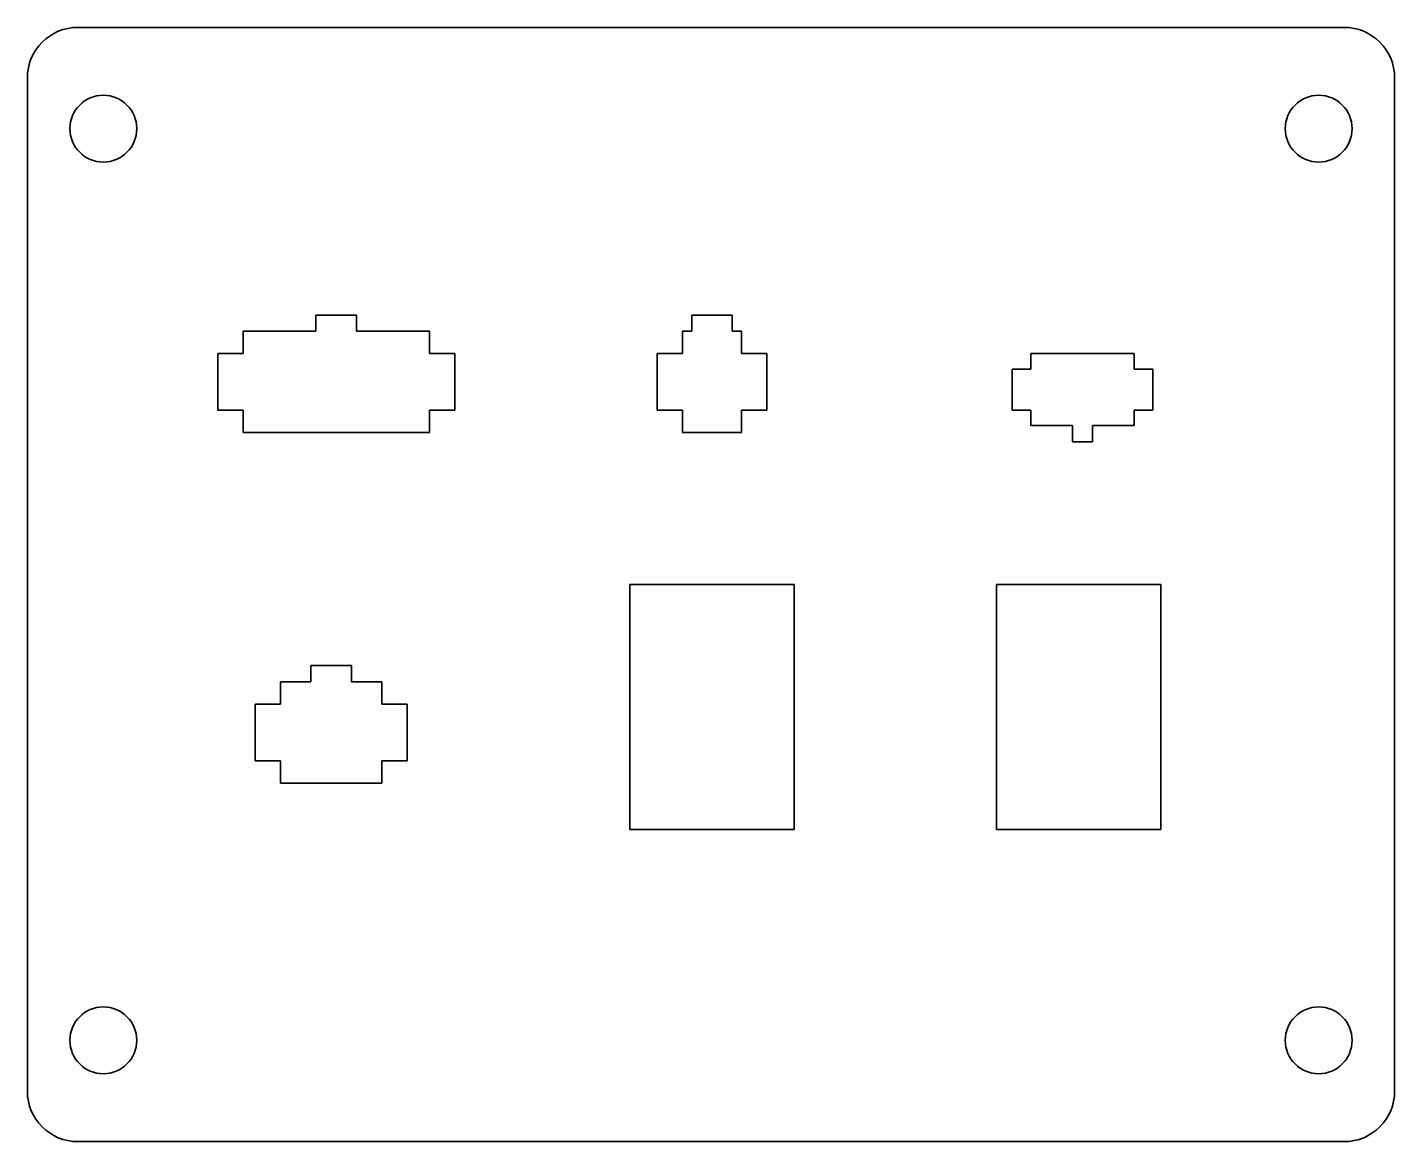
# Model space of a CAD drawing. Header units: inches. Extents: x 0 to 135, y 0 to 110.
import ezdxf

# ---------------------------------------------------------------- set-up
doc = ezdxf.new("R2010")
doc.units = ezdxf.units.IN
doc.header["$MEASUREMENT"] = 0
doc.layers.add('Visible (ANSI)', color=7, linetype='Continuous', lineweight=35)

# ---------------------------------------------------------------- blocks, each defined once
blk = doc.blocks.new('3DOF250-V003-TAPAD002_Tapas Trasera_VIEW80')
at = {"layer": 'Visible (ANSI)'}
for p, q in [((62.5, 55), (-62.5, 55)), ((-67.5, 50), (-67.5, -50)), ((67.5, -50), (67.5, 50)), ((-39, 25), (-39, 26.6)), ((-39, 26.6), (-35, 26.6)), ((-35, 26.6), (-35, 25)), ((-1.9, 25), (-1.9, 26.6)), ((-1.9, 26.6), (2.1, 26.6)), ((2.1, 26.6), (2.1, 25)), ((-46.2, 25), (-39, 25)), ((-46.2, 22.8), (-46.2, 25)), ((-35, 25), (-27.8, 25)), ((-27.8, 25), (-27.8, 22.8)), ((-2.8, 22.8), (-2.8, 25)), ((-2.8, 25), (-1.9, 25)), ((2.1, 25), (3, 25)), ((3, 25), (3, 22.8)), ((-48.7, 22.8), (-46.2, 22.8)), ((-48.7, 17.2), (-48.7, 22.8)), ((-27.8, 22.8), (-25.3, 22.8)), ((-25.3, 22.8), (-25.3, 17.2)), ((-5.3, 22.8), (-2.8, 22.8)), ((-5.3, 17.2), (-5.3, 22.8)), ((3, 22.8), (5.5, 22.8)), ((5.5, 22.8), (5.5, 17.2)), ((31.57, 22.79), (41.78, 22.79)), ((31.57, 21.26), (31.57, 22.79)), ((41.78, 22.79), (41.78, 21.26)), ((29.73, 17.2), (29.73, 21.26)), ((29.73, 21.26), (31.57, 21.26)), ((41.78, 21.26), (43.62, 21.26)), ((43.62, 21.26), (43.62, 17.2)), ((-46.2, 17.2), (-48.7, 17.2)), ((-46.2, 15), (-46.2, 17.2)), ((-25.3, 17.2), (-27.8, 17.2)), ((-27.8, 17.2), (-27.8, 15)), ((-2.8, 17.2), (-5.3, 17.2)), ((-2.8, 15), (-2.8, 17.2)), ((5.5, 17.2), (3, 17.2)), ((3, 17.2), (3, 15)), ((31.57, 17.2), (29.73, 17.2)), ((31.57, 15.68), (31.57, 17.2)), ((43.62, 17.2), (41.78, 17.2)), ((41.78, 17.2), (41.78, 15.68)), ((-27.8, 15), (-46.2, 15)), ((3, 15), (-2.8, 15)), ((35.68, 15.68), (31.57, 15.68)), ((35.68, 14.08), (35.68, 15.68)), ((41.78, 15.68), (37.66, 15.68)), ((37.66, 15.68), (37.66, 14.08)), ((37.66, 14.08), (35.68, 14.08)), ((28.2, 0), (44.4, 0)), ((28.2, -24.2), (28.2, 0)), ((44.4, 0), (44.4, -24.2)), ((-8, 0), (8.2, 0)), ((-8, -24.2), (-8, 0)), ((8.2, 0), (8.2, -24.2)), ((-39.5, -9.6), (-39.5, -8)), ((-39.5, -8), (-35.5, -8)), ((-35.5, -8), (-35.5, -9.6)), ((-42.5, -9.6), (-39.5, -9.6)), ((-42.5, -11.8), (-42.5, -9.6)), ((-35.5, -9.6), (-32.5, -9.6)), ((-32.5, -9.6), (-32.5, -11.8)), ((-45, -11.8), (-42.5, -11.8)), ((-45, -17.4), (-45, -11.8)), ((-32.5, -11.8), (-30, -11.8)), ((-30, -11.8), (-30, -17.4)), ((-42.5, -17.4), (-45, -17.4)), ((-42.5, -19.6), (-42.5, -17.4)), ((-30, -17.4), (-32.5, -17.4)), ((-32.5, -17.4), (-32.5, -19.6)), ((-32.5, -19.6), (-42.5, -19.6)), ((8.2, -24.2), (-8, -24.2)), ((44.4, -24.2), (28.2, -24.2)), ((-62.5, -55), (62.5, -55))]:
    blk.add_line(p, q, dxfattribs=at)
for centre in [(-60, 45), (60, 45), (-60, -45), (60, -45)]:
    blk.add_circle(centre, 3.3, dxfattribs=at)
at = {"layer": 'Visible (ANSI)', "extrusion": (0, 0, -1)}
for centre, start, end in [((62.5, 50), 360, 90), ((-62.5, 50), 90, 180), ((62.5, -50), 270, 0), ((-62.5, -50), 180, 270)]:
    blk.add_arc(centre, 5, start, end, dxfattribs=at)

msp = doc.modelspace()

# ---------------------------------------------------------------- block references
msp.add_blockref('3DOF250-V003-TAPAD002_Tapas Trasera_VIEW80', (67.5, 55))

doc.saveas('drawing.dxf')
